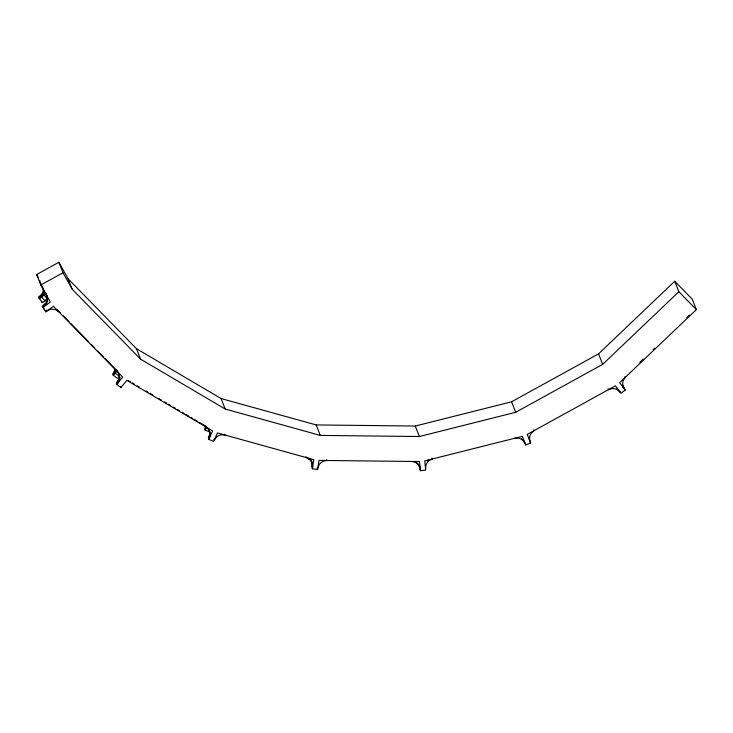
<?xml version="1.0" encoding="UTF-8"?>
<svg xmlns="http://www.w3.org/2000/svg" width="733" height="733" viewBox="0 0 733 733"><rect width="100%" height="100%" fill="white"/><g stroke="black" fill="none" stroke-linecap="round" stroke-linejoin="round"><path stroke-width="1.1" d="M425.561 468.634L425.955 465.089A9.52 9.346 -21.5 0 1 429.144 460.581L432.388 458.977L432.058 458.152M305.908 456.732L306.238 457.566L309.399 459.234A9.52 9.346 -21.5 0 1 312.368 463.815L312.588 467.37L312.038 462.99A9.52 9.346 -21.5 0 0 309.069 458.409M312.505 462.083L311.892 466.82L312.359 468.827L317.6 469.569L319.047 460.406L419.441 461.533L420.449 470.723L425.717 470.1L424.719 460.901L522.308 436.346L525.689 444.94L530.646 442.989L527.256 434.394L615.399 385.833L620.933 393.236L625.212 390.093L622.729 385.989M312.258 466.536L312.606 464.337M312.359 468.827L313.806 459.664L217.444 432.928L213.651 441.44L208.795 439.388L208.355 437.977L209.409 434.889M317.829 468.112L319.139 464.777A9.52 9.346 -21.5 0 1 323.39 461.222L326.936 460.489L326.606 459.664M309.042 458.638L308.666 459.454L308.226 458.345M209.959 432.067L205.103 430.005L204.672 428.906L205.817 425.855M205.277 427.55L205.597 428.374L206.147 426.679M205.533 426.075L208.465 429.336A9.52 9.346 -21.5 0 1 210.124 434.532L209.409 438.032L209.794 433.698A9.52 9.346 -21.5 0 0 208.145 428.503M115.246 369.551L113.633 372.758L113.963 373.583L116.785 370.083M115.567 370.376L113.963 373.583M205.597 428.374L206.514 426.331M209.079 437.198L209.986 435.155M208.795 439.388L212.597 430.867L126.846 380.354L120.954 387.638L116.822 384.404L116.391 383.295A3.134 0.513 -51.9 0 1 118.132 380.317L120.102 377.889M206.587 427.724L205.103 430.005M118.031 372.117L119.14 374.572A9.52 9.346 -21.5 0 1 119.369 380.033L117.766 383.24L117.436 382.406L119.048 379.208A9.52 9.346 -21.5 0 0 118.819 373.748M115.759 370.138L112.699 373.922L113.129 375.021L117.262 378.255A3.134 0.513 -51.9 0 0 119.442 376.377L115.31 373.143A3.134 0.513 -51.9 0 1 113.129 375.021M115.31 373.143L117.271 370.715M117.436 382.406L118.856 380.665M116.822 384.404L122.713 377.119L53.408 306.257L45.831 311.809L42.267 306.513A3.134 0.577 -36.8 0 1 44.576 304.113L46.261 302.876M42.706 307.622L50.284 302.069L40.782 285.009L36.65 274.527L58.887 262.277L68.077 278.76L136.466 348.697L221.091 398.55L316.18 424.929L415.254 426.038L511.57 401.803L598.549 353.874L674.736 281.252L692.218 299.128L696.35 309.61L619.678 382.69L625.212 390.093M58.887 262.277L63.02 272.758L72.2 289.242L140.599 359.179L225.214 409.032L320.312 435.411L419.386 436.52L515.693 412.285L602.673 364.356L678.868 291.734L674.736 281.252M639.9 362.294L643.198 359.152M653.085 349.723L654.734 348.157M686.858 317.517L689.332 315.163M43.384 288.206A9.52 9.346 -21.5 0 1 42.175 293.557L39.784 296.251L40.113 297.076L42.496 294.382A9.52 9.346 -21.5 0 0 43.668 290.873M46.5 295.28L46.179 294.455L47.508 298.688A9.52 9.346 -21.5 0 1 46.298 304.039L43.916 306.733L43.586 305.908L45.977 303.205A9.52 9.346 -21.5 0 0 47.187 297.864L46.857 296.077M46.234 293.365A3.134 0.577 -36.8 0 1 44.282 295.087L47.407 299.284L44.887 301.135A3.134 0.577 -36.8 0 1 42.138 302.436L38.574 297.14L42.514 294.254M40.113 297.076L45.565 293.081M39.005 298.239A3.134 0.577 -36.8 0 0 41.754 296.938L44.282 295.087M43.586 305.908L45.409 304.571M40.782 285.009L63.02 272.758M44.795 300.374L46.545 299.797M514.639 438.279L518.249 438.151A9.52 9.346 -21.5 0 1 523.16 440.625L525.149 443.575L524.003 441.184M411.552 461.442L415.061 462.248A9.52 9.346 -21.5 0 1 419.139 465.895L420.284 469.257L418.809 465.07A9.52 9.346 -21.5 0 0 416.335 462.358M308.666 459.454L310.765 459.747M128.467 380.674L130.419 381.82M132.371 382.974L134.322 384.119M137.254 385.851L139.197 386.997M146.032 391.019L147.984 392.164M149.935 393.319L152.858 395.041M158.713 398.486L161.636 400.218M164.568 401.941L166.51 403.086M168.462 404.24L170.413 405.386M173.345 407.108L175.297 408.263M177.249 409.408L179.2 410.562M182.123 412.285L184.075 413.43M186.026 414.585L188.949 416.307M190.901 417.453L192.852 418.607M194.804 419.752L197.727 421.475M199.678 422.629L204.562 425.497M617.021 388.921L618.515 389.956M57.156 309.876L58.851 311.818L55.864 309.867A9.52 9.346 -21.5 0 0 50.348 309.454L47.04 310.92L46.72 310.096M678.868 291.734L696.35 309.61M56.972 309.408L60.133 312.634M63.331 315.905L68.929 321.631M70.533 323.271L88.134 341.266M91.341 344.537L94.539 347.818M97.736 351.089L103.344 356.815M104.938 358.455L116.941 370.724L118.361 372.941M622.683 386.328L624.333 388.911L622.564 384.862M41.754 296.938L44.887 301.135M38.574 297.14L39.829 298.817M42.267 306.513L44.145 309.033M620.017 391.358L620.503 392.146M623.123 386.584L624.012 388.105M36.65 274.527L38.446 277.761M47.26 296.389L42.697 288.216L39.609 280.373M625.066 376.432L625.386 377.248L623.371 380.225A9.52 9.346 -21.5 0 0 622.876 385.677M619.724 391.248L620.045 392.054L617.342 389.736A9.52 9.346 -21.5 0 0 611.936 388.609L608.472 389.644L608.152 388.829M598.549 353.874L602.673 364.356M533.853 429.758L534.183 430.583L531.462 432.956A9.52 9.346 -21.5 0 0 529.556 438.105L530.106 441.623L529.776 440.79M530.206 441.889L530.646 442.989M511.57 401.803L515.693 412.285M525.259 443.841L525.689 444.94M415.254 426.038L419.386 436.52M420.449 470.723L419.459 466.005M316.18 424.929L320.312 435.411M317.6 469.569L317.123 468.149M221.091 398.55L225.214 409.032M224.692 434.202L225.013 435.026L221.421 434.825A9.52 9.346 -21.5 0 0 216.391 437.189L214.256 440.084L213.935 439.259M136.466 348.697L140.599 359.179M120.524 386.529L120.954 387.638M68.077 278.76L72.2 289.242M41.708 301.327L42.138 302.436M45.831 311.809L45.4 310.71A3.134 0.577 -36.8 0 1 45.455 310.444M419.716 466.225L419.954 468.433M529.226 437.28L529.318 439.094M427.458 461.039A9.52 9.346 -21.5 0 1 428.814 459.747M521.383 438.664A9.52 9.346 -21.5 0 1 522.831 439.8"/></g></svg>
